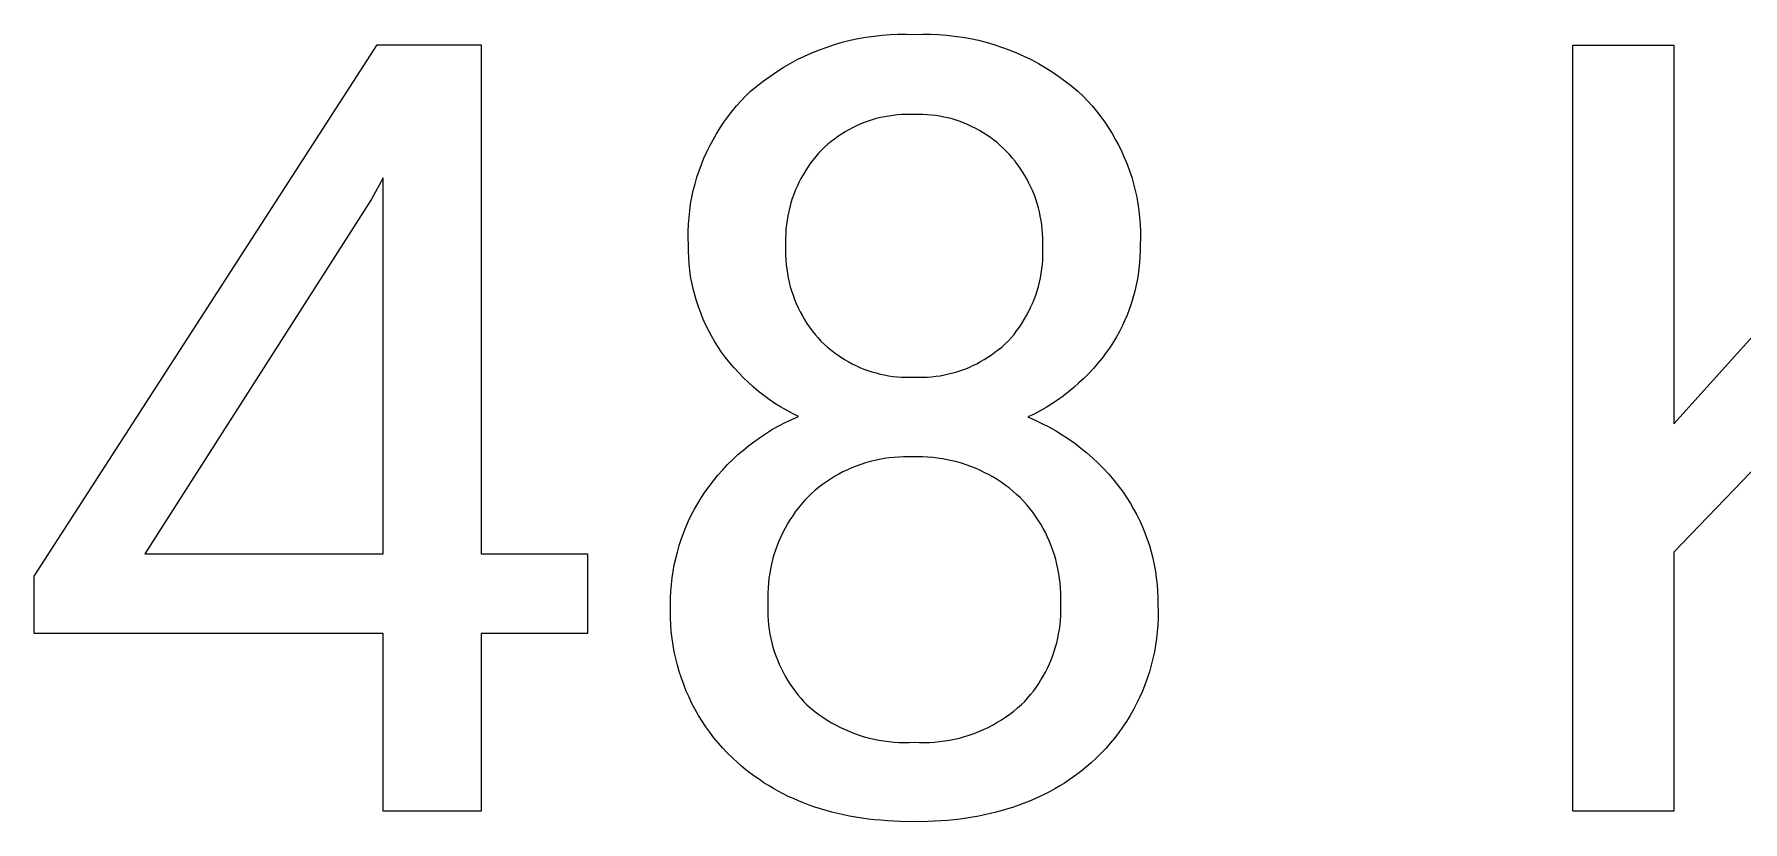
# Model space of a CAD drawing. Header units: millimetres. Extents: x -1421 to 3505, y -683 to 2759.
# Drawn here: x 2500.9 to 2604.8, y -294.2 to -246.2 of the extents above; entities that cross this region are included whole.
import ezdxf

# ---------------------------------------------------------------- set-up
doc = ezdxf.new("R2010")
doc.units = ezdxf.units.MM
doc.header["$MEASUREMENT"] = 0
doc.layers.add('Domyślny', color=7, linetype='Continuous', true_color=0x000000)

msp = doc.modelspace()

# ---------------------------------------------------------------- linework, layer by layer
at = {"layer": 'Domyślny', "color": 18, "lineweight": 15, "true_color": 0x000000}
for p, q in [((2551, -246.49), (2551.48, -246.4)), ((2551.48, -246.4), (2551.97, -246.33)), ((2551.97, -246.33), (2552.46, -246.28)), ((2552.46, -246.28), (2552.95, -246.24)), ((2552.95, -246.24), (2553.44, -246.22)), ((2553.44, -246.22), (2553.93, -246.22)), ((2553.93, -246.22), (2554.42, -246.23)), ((2554.42, -246.23), (2554.91, -246.22)), ((2554.91, -246.22), (2555.4, -246.22)), ((2555.4, -246.22), (2555.89, -246.24)), ((2555.89, -246.24), (2556.38, -246.28)), ((2556.38, -246.28), (2556.87, -246.33)), ((2556.87, -246.33), (2557.35, -246.4)), ((2557.35, -246.4), (2557.84, -246.49)), ((2500.86, -279.2), (2521.74, -246.87)), ((2521.74, -246.87), (2528.05, -246.87)), ((2528.05, -246.87), (2528.05, -277.85)), ((2547.74, -247.56), (2548.19, -247.36)), ((2548.19, -247.36), (2548.65, -247.17)), ((2548.65, -247.17), (2549.11, -247)), ((2549.11, -247), (2549.57, -246.85)), ((2549.57, -246.85), (2550.04, -246.71)), ((2550.04, -246.71), (2550.52, -246.59)), ((2550.52, -246.59), (2551, -246.49)), ((2557.84, -246.49), (2558.32, -246.59)), ((2558.32, -246.59), (2558.79, -246.71)), ((2558.79, -246.71), (2559.26, -246.85)), ((2559.26, -246.85), (2559.73, -247)), ((2559.73, -247), (2560.19, -247.17)), ((2560.19, -247.17), (2560.65, -247.36)), ((2560.65, -247.36), (2561.09, -247.56)), ((2594.49, -293.52), (2594.49, -246.88)), ((2594.49, -246.88), (2600.64, -246.88)), ((2600.64, -246.88), (2600.64, -269.94)), ((2600.64, -269.94), (2621.38, -246.88)), ((2545.62, -248.79), (2546.03, -248.51)), ((2546.03, -248.51), (2546.44, -248.25)), ((2546.44, -248.25), (2546.87, -248)), ((2546.87, -248), (2547.3, -247.77)), ((2547.3, -247.77), (2547.74, -247.56)), ((2561.09, -247.56), (2561.54, -247.77)), ((2561.54, -247.77), (2561.97, -248.01)), ((2561.97, -248.01), (2562.39, -248.25)), ((2562.39, -248.25), (2562.81, -248.51)), ((2562.81, -248.51), (2563.22, -248.79)), ((2544.46, -249.69), (2544.84, -249.38)), ((2544.84, -249.38), (2545.22, -249.08)), ((2545.22, -249.08), (2545.62, -248.79)), ((2563.22, -248.79), (2563.61, -249.08)), ((2563.61, -249.08), (2564, -249.38)), ((2564, -249.38), (2564.38, -249.69)), ((2543.33, -250.91), (2543.6, -250.59)), ((2543.6, -250.59), (2543.88, -250.28)), ((2543.88, -250.28), (2544.16, -249.98)), ((2544.16, -249.98), (2544.46, -249.69)), ((2564.38, -249.69), (2564.68, -249.98)), ((2564.68, -249.98), (2564.96, -250.28)), ((2564.96, -250.28), (2565.24, -250.59)), ((2565.24, -250.59), (2565.51, -250.91)), ((2542.6, -251.92), (2542.83, -251.58)), ((2542.83, -251.58), (2543.07, -251.24)), ((2543.07, -251.24), (2543.33, -250.91)), ((2551.37, -251.6), (2551.13, -251.7)), ((2551.62, -251.51), (2551.37, -251.6)), ((2551.86, -251.43), (2551.62, -251.51)), ((2552.11, -251.36), (2551.86, -251.43)), ((2552.36, -251.3), (2552.11, -251.36)), ((2552.62, -251.24), (2552.36, -251.3)), ((2552.87, -251.2), (2552.62, -251.24)), ((2553.13, -251.16), (2552.87, -251.2)), ((2553.38, -251.13), (2553.13, -251.16)), ((2553.64, -251.11), (2553.38, -251.13)), ((2553.9, -251.1), (2553.64, -251.11)), ((2554.16, -251.1), (2553.9, -251.1)), ((2554.42, -251.1), (2554.16, -251.1)), ((2554.68, -251.1), (2554.42, -251.1)), ((2554.94, -251.1), (2554.68, -251.1)), ((2555.2, -251.12), (2554.94, -251.1)), ((2555.45, -251.14), (2555.2, -251.12)), ((2555.71, -251.17), (2555.45, -251.14)), ((2555.97, -251.21), (2555.71, -251.17)), ((2556.22, -251.26), (2555.97, -251.21)), ((2556.47, -251.32), (2556.22, -251.26)), ((2556.73, -251.38), (2556.47, -251.32)), ((2556.97, -251.46), (2556.73, -251.38)), ((2557.22, -251.54), (2556.97, -251.46)), ((2557.46, -251.64), (2557.22, -251.54)), ((2557.7, -251.74), (2557.46, -251.64)), ((2565.51, -250.91), (2565.77, -251.24)), ((2565.77, -251.24), (2566.01, -251.58)), ((2566.01, -251.58), (2566.24, -251.92)), ((2541.97, -253.01), (2542.17, -252.64)), ((2542.17, -252.64), (2542.38, -252.28)), ((2542.38, -252.28), (2542.6, -251.92)), ((2549.56, -252.6), (2549.36, -252.76)), ((2549.77, -252.45), (2549.56, -252.6)), ((2549.99, -252.3), (2549.77, -252.45)), ((2550.21, -252.17), (2549.99, -252.3)), ((2550.43, -252.04), (2550.21, -252.17)), ((2550.66, -251.92), (2550.43, -252.04)), ((2550.9, -251.8), (2550.66, -251.92)), ((2551.13, -251.7), (2550.9, -251.8)), ((2557.94, -251.85), (2557.7, -251.74)), ((2558.17, -251.96), (2557.94, -251.85)), ((2558.39, -252.09), (2558.17, -251.96)), ((2558.62, -252.22), (2558.39, -252.09)), ((2558.83, -252.36), (2558.62, -252.22)), ((2559.05, -252.51), (2558.83, -252.36)), ((2559.26, -252.66), (2559.05, -252.51)), ((2559.46, -252.82), (2559.26, -252.66)), ((2566.24, -251.92), (2566.47, -252.27)), ((2566.47, -252.27), (2566.67, -252.64)), ((2566.67, -252.64), (2566.87, -253)), ((2541.62, -253.76), (2541.79, -253.38)), ((2541.79, -253.38), (2541.97, -253.01)), ((2548.42, -253.67), (2548.25, -253.88)), ((2548.59, -253.47), (2548.42, -253.67)), ((2548.78, -253.27), (2548.59, -253.47)), ((2548.96, -253.09), (2548.78, -253.27)), ((2549.16, -252.92), (2548.96, -253.09)), ((2549.36, -252.76), (2549.16, -252.92)), ((2559.65, -252.99), (2559.46, -252.82)), ((2559.84, -253.17), (2559.65, -252.99)), ((2560.03, -253.35), (2559.84, -253.17)), ((2560.21, -253.55), (2560.03, -253.35)), ((2560.38, -253.75), (2560.21, -253.55)), ((2566.87, -253), (2567.05, -253.38)), ((2567.05, -253.38), (2567.22, -253.76)), ((2541.19, -254.93), (2541.32, -254.54)), ((2541.32, -254.54), (2541.46, -254.15)), ((2541.46, -254.15), (2541.62, -253.76)), ((2547.65, -254.77), (2547.52, -255)), ((2547.79, -254.54), (2547.65, -254.77)), ((2547.94, -254.31), (2547.79, -254.54)), ((2548.09, -254.09), (2547.94, -254.31)), ((2548.25, -253.88), (2548.09, -254.09)), ((2560.55, -253.95), (2560.38, -253.75)), ((2560.71, -254.16), (2560.55, -253.95)), ((2560.87, -254.38), (2560.71, -254.16)), ((2561.01, -254.6), (2560.87, -254.38)), ((2561.15, -254.83), (2561.01, -254.6)), ((2567.22, -253.76), (2567.38, -254.14)), ((2567.38, -254.14), (2567.52, -254.53)), ((2567.52, -254.53), (2567.65, -254.93)), ((2522.1, -254.97), (2521.39, -256.27)), ((2522.1, -277.85), (2522.1, -254.97)), ((2540.89, -256.14), (2540.97, -255.74)), ((2540.97, -255.74), (2541.08, -255.33)), ((2541.08, -255.33), (2541.19, -254.93)), ((2547.18, -255.73), (2547.08, -255.98)), ((2547.29, -255.49), (2547.18, -255.73)), ((2547.4, -255.24), (2547.29, -255.49)), ((2547.52, -255), (2547.4, -255.24)), ((2561.28, -255.06), (2561.15, -254.83)), ((2561.4, -255.29), (2561.28, -255.06)), ((2561.52, -255.53), (2561.4, -255.29)), ((2561.63, -255.77), (2561.52, -255.53)), ((2561.73, -256.02), (2561.63, -255.77)), ((2567.65, -254.93), (2567.77, -255.33)), ((2567.77, -255.33), (2567.87, -255.74)), ((2567.87, -255.74), (2567.96, -256.14)), ((2521.39, -256.27), (2507.58, -277.85)), ((2540.75, -256.97), (2540.81, -256.55)), ((2540.81, -256.55), (2540.89, -256.14)), ((2546.84, -256.75), (2546.78, -257.01)), ((2546.91, -256.49), (2546.84, -256.75)), ((2546.99, -256.23), (2546.91, -256.49)), ((2547.08, -255.98), (2546.99, -256.23)), ((2561.82, -256.27), (2561.73, -256.02)), ((2561.9, -256.52), (2561.82, -256.27)), ((2561.97, -256.78), (2561.9, -256.52)), ((2562.04, -257.03), (2561.97, -256.78)), ((2567.96, -256.14), (2568.03, -256.55)), ((2568.03, -256.55), (2568.09, -256.96)), ((2540.66, -258.21), (2540.68, -257.79)), ((2540.68, -257.79), (2540.71, -257.38)), ((2540.71, -257.38), (2540.75, -256.97)), ((2546.64, -257.8), (2546.61, -258.07)), ((2546.68, -257.54), (2546.64, -257.8)), ((2546.72, -257.27), (2546.68, -257.54)), ((2546.78, -257.01), (2546.72, -257.27)), ((2562.09, -257.29), (2562.04, -257.03)), ((2562.14, -257.56), (2562.09, -257.29)), ((2562.18, -257.82), (2562.14, -257.56)), ((2562.21, -258.08), (2562.18, -257.82)), ((2568.09, -256.96), (2568.13, -257.38)), ((2568.13, -257.38), (2568.16, -257.79)), ((2568.16, -257.79), (2568.18, -258.21)), ((2540.66, -258.63), (2540.66, -258.21)), ((2540.67, -259.04), (2540.66, -258.63)), ((2546.6, -258.34), (2546.59, -258.61)), ((2546.59, -258.61), (2546.59, -258.87)), ((2546.59, -258.87), (2546.59, -259.14)), ((2546.61, -258.07), (2546.6, -258.34)), ((2562.23, -258.35), (2562.21, -258.08)), ((2562.25, -258.61), (2562.23, -258.35)), ((2562.24, -259.14), (2562.25, -258.88)), ((2562.25, -258.88), (2562.25, -258.61)), ((2568.18, -258.63), (2568.16, -259.04)), ((2568.18, -258.21), (2568.18, -258.63)), ((2540.68, -259.43), (2540.67, -259.04)), ((2540.69, -259.81), (2540.68, -259.43)), ((2540.72, -260.19), (2540.69, -259.81)), ((2546.59, -259.14), (2546.59, -259.42)), ((2546.59, -259.42), (2546.59, -259.69)), ((2546.59, -259.69), (2546.6, -259.96)), ((2546.6, -259.96), (2546.62, -260.24)), ((2562.22, -260.24), (2562.24, -259.96)), ((2562.25, -259.42), (2562.24, -259.14)), ((2562.24, -259.96), (2562.25, -259.69)), ((2562.25, -259.69), (2562.25, -259.42)), ((2568.15, -259.77), (2568.13, -260.14)), ((2568.16, -259.41), (2568.15, -259.77)), ((2568.16, -259.04), (2568.16, -259.41)), ((2540.76, -260.58), (2540.72, -260.19)), ((2540.81, -260.96), (2540.76, -260.58)), ((2540.88, -261.33), (2540.81, -260.96)), ((2546.62, -260.24), (2546.66, -260.51)), ((2546.66, -260.51), (2546.7, -260.78)), ((2546.7, -260.78), (2546.75, -261.05)), ((2562.1, -261.05), (2562.15, -260.78)), ((2562.15, -260.78), (2562.19, -260.51)), ((2562.19, -260.51), (2562.22, -260.24)), ((2568.04, -260.86), (2567.98, -261.22)), ((2568.09, -260.5), (2568.04, -260.86)), ((2568.13, -260.14), (2568.09, -260.5)), ((2540.96, -261.71), (2540.88, -261.33)), ((2541.06, -262.08), (2540.96, -261.71)), ((2546.75, -261.05), (2546.81, -261.32)), ((2546.81, -261.32), (2546.87, -261.59)), ((2546.87, -261.59), (2546.95, -261.85)), ((2546.95, -261.85), (2547.04, -262.11)), ((2561.81, -262.1), (2561.9, -261.84)), ((2561.9, -261.84), (2561.97, -261.58)), ((2561.97, -261.58), (2562.04, -261.32)), ((2562.04, -261.32), (2562.1, -261.05)), ((2567.82, -261.94), (2567.73, -262.29)), ((2567.91, -261.58), (2567.82, -261.94)), ((2567.98, -261.22), (2567.91, -261.58)), ((2541.16, -262.45), (2541.06, -262.08)), ((2541.28, -262.82), (2541.16, -262.45)), ((2541.42, -263.18), (2541.28, -262.82)), ((2547.04, -262.11), (2547.13, -262.37)), ((2547.13, -262.37), (2547.24, -262.62)), ((2547.24, -262.62), (2547.35, -262.87)), ((2547.35, -262.87), (2547.48, -263.12)), ((2561.38, -263.11), (2561.5, -262.86)), ((2561.5, -262.86), (2561.61, -262.61)), ((2561.61, -262.61), (2561.72, -262.36)), ((2561.72, -262.36), (2561.81, -262.1)), ((2567.5, -262.98), (2567.37, -263.32)), ((2567.62, -262.64), (2567.5, -262.98)), ((2567.73, -262.29), (2567.62, -262.64)), ((2541.56, -263.53), (2541.42, -263.18)), ((2541.72, -263.88), (2541.56, -263.53)), ((2541.89, -264.23), (2541.72, -263.88)), ((2547.48, -263.12), (2547.61, -263.36)), ((2547.61, -263.36), (2547.74, -263.59)), ((2547.74, -263.59), (2547.89, -263.83)), ((2547.89, -263.83), (2548.05, -264.05)), ((2548.05, -264.05), (2548.21, -264.27)), ((2560.65, -264.27), (2560.82, -264.05)), ((2560.82, -264.05), (2560.97, -263.82)), ((2560.97, -263.82), (2561.11, -263.59)), ((2561.11, -263.59), (2561.25, -263.35)), ((2561.25, -263.35), (2561.38, -263.11)), ((2567.07, -263.99), (2566.9, -264.32)), ((2567.22, -263.66), (2567.07, -263.99)), ((2567.37, -263.32), (2567.22, -263.66)), ((2542.07, -264.57), (2541.89, -264.23)), ((2542.26, -264.9), (2542.07, -264.57)), ((2542.46, -265.23), (2542.26, -264.9)), ((2548.21, -264.27), (2548.38, -264.49)), ((2548.38, -264.49), (2548.56, -264.7)), ((2548.56, -264.7), (2548.74, -264.9)), ((2548.74, -264.9), (2548.93, -265.08)), ((2548.93, -265.08), (2549.13, -265.26)), ((2559.74, -265.26), (2559.94, -265.08)), ((2559.94, -265.08), (2560.13, -264.9)), ((2560.13, -264.9), (2560.31, -264.7)), ((2560.31, -264.7), (2560.49, -264.49)), ((2560.49, -264.49), (2560.65, -264.27)), ((2566.54, -264.95), (2566.34, -265.26)), ((2566.73, -264.64), (2566.54, -264.95)), ((2566.9, -264.32), (2566.73, -264.64)), ((2542.69, -265.57), (2542.46, -265.23)), ((2542.94, -265.9), (2542.69, -265.57)), ((2543.19, -266.22), (2542.94, -265.9)), ((2549.13, -265.26), (2549.32, -265.42)), ((2549.32, -265.42), (2549.53, -265.58)), ((2549.53, -265.58), (2549.74, -265.74)), ((2549.74, -265.74), (2549.96, -265.88)), ((2549.96, -265.88), (2550.18, -266.02)), ((2550.18, -266.02), (2550.4, -266.15)), ((2550.4, -266.15), (2550.63, -266.28)), ((2558.22, -266.28), (2558.45, -266.15)), ((2558.45, -266.15), (2558.68, -266.02)), ((2558.68, -266.02), (2558.9, -265.88)), ((2558.9, -265.88), (2559.12, -265.74)), ((2559.12, -265.74), (2559.33, -265.58)), ((2559.33, -265.58), (2559.54, -265.42)), ((2559.54, -265.42), (2559.74, -265.26)), ((2565.85, -265.93), (2565.59, -266.25)), ((2566.1, -265.6), (2565.85, -265.93)), ((2566.34, -265.26), (2566.1, -265.6)), ((2543.46, -266.53), (2543.19, -266.22)), ((2543.74, -266.84), (2543.46, -266.53)), ((2544.02, -267.13), (2543.74, -266.84)), ((2544.32, -267.42), (2544.02, -267.13)), ((2550.63, -266.28), (2550.87, -266.39)), ((2550.87, -266.39), (2551.11, -266.5)), ((2551.11, -266.5), (2551.35, -266.6)), ((2551.35, -266.6), (2551.59, -266.69)), ((2551.59, -266.69), (2551.84, -266.77)), ((2551.84, -266.77), (2552.09, -266.84)), ((2552.09, -266.84), (2552.35, -266.91)), ((2552.35, -266.91), (2552.6, -266.96)), ((2552.6, -266.96), (2552.86, -267.01)), ((2552.86, -267.01), (2553.12, -267.05)), ((2553.12, -267.05), (2553.38, -267.07)), ((2553.38, -267.07), (2553.64, -267.09)), ((2553.64, -267.09), (2553.9, -267.1)), ((2553.9, -267.1), (2554.16, -267.1)), ((2554.16, -267.1), (2554.42, -267.1)), ((2554.42, -267.1), (2554.68, -267.1)), ((2554.68, -267.1), (2554.94, -267.1)), ((2554.94, -267.1), (2555.21, -267.09)), ((2555.21, -267.09), (2555.47, -267.07)), ((2555.47, -267.07), (2555.73, -267.04)), ((2555.73, -267.04), (2555.99, -267.01)), ((2555.99, -267.01), (2556.25, -266.96)), ((2556.25, -266.96), (2556.5, -266.9)), ((2556.5, -266.9), (2556.76, -266.84)), ((2556.76, -266.84), (2557.01, -266.77)), ((2557.01, -266.77), (2557.26, -266.69)), ((2557.26, -266.69), (2557.5, -266.6)), ((2557.5, -266.6), (2557.75, -266.5)), ((2557.75, -266.5), (2557.99, -266.39)), ((2557.99, -266.39), (2558.22, -266.28)), ((2564.74, -267.17), (2564.44, -267.45)), ((2565.04, -266.87), (2564.74, -267.17)), ((2565.32, -266.57), (2565.04, -266.87)), ((2565.59, -266.25), (2565.32, -266.57)), ((2544.62, -267.69), (2544.32, -267.42)), ((2544.94, -267.96), (2544.62, -267.69)), ((2545.26, -268.21), (2544.94, -267.96)), ((2545.59, -268.45), (2545.26, -268.21)), ((2563.48, -268.25), (2563.14, -268.49)), ((2563.81, -267.99), (2563.48, -268.25)), ((2564.13, -267.73), (2563.81, -267.99)), ((2564.44, -267.45), (2564.13, -267.73)), ((2545.93, -268.69), (2545.59, -268.45)), ((2546.28, -268.91), (2545.93, -268.69)), ((2546.64, -269.11), (2546.28, -268.91)), ((2547, -269.31), (2546.64, -269.11)), ((2547.37, -269.49), (2547, -269.31)), ((2562.08, -269.15), (2561.71, -269.34)), ((2562.44, -268.94), (2562.08, -269.15)), ((2562.8, -268.72), (2562.44, -268.94)), ((2563.14, -268.49), (2562.8, -268.72)), ((2545.43, -270.5), (2545.8, -270.27)), ((2545.8, -270.27), (2546.18, -270.06)), ((2546.18, -270.06), (2546.57, -269.86)), ((2546.57, -269.86), (2546.97, -269.67)), ((2546.97, -269.67), (2547.37, -269.49)), ((2561.71, -269.34), (2561.34, -269.52)), ((2561.34, -269.52), (2561.77, -269.71)), ((2561.77, -269.71), (2562.19, -269.91)), ((2562.19, -269.91), (2562.61, -270.12)), ((2562.61, -270.12), (2563.01, -270.35)), ((2563.01, -270.35), (2563.41, -270.6)), ((2544.02, -271.53), (2544.36, -271.25)), ((2544.36, -271.25), (2544.71, -270.99)), ((2544.71, -270.99), (2545.07, -270.74)), ((2545.07, -270.74), (2545.43, -270.5)), ((2563.41, -270.6), (2563.8, -270.85)), ((2563.8, -270.85), (2564.19, -271.12)), ((2564.19, -271.12), (2564.56, -271.41)), ((2564.56, -271.41), (2564.92, -271.7)), ((2542.76, -272.74), (2543.06, -272.42)), ((2543.06, -272.42), (2543.37, -272.11)), ((2543.37, -272.11), (2543.69, -271.81)), ((2543.69, -271.81), (2544.02, -271.53)), ((2551.17, -272.41), (2550.89, -272.51)), ((2551.45, -272.31), (2551.17, -272.41)), ((2551.73, -272.23), (2551.45, -272.31)), ((2552.02, -272.16), (2551.73, -272.23)), ((2552.3, -272.1), (2552.02, -272.16)), ((2552.59, -272.05), (2552.3, -272.1)), ((2552.89, -272.01), (2552.59, -272.05)), ((2553.18, -271.98), (2552.89, -272.01)), ((2553.47, -271.96), (2553.18, -271.98)), ((2553.77, -271.94), (2553.47, -271.96)), ((2554.06, -271.94), (2553.77, -271.94)), ((2554.35, -271.95), (2554.06, -271.94)), ((2554.65, -271.95), (2554.35, -271.95)), ((2554.95, -271.95), (2554.65, -271.95)), ((2555.25, -271.96), (2554.95, -271.95)), ((2555.54, -271.99), (2555.25, -271.96)), ((2555.84, -272.02), (2555.54, -271.99)), ((2556.14, -272.06), (2555.84, -272.02)), ((2556.43, -272.12), (2556.14, -272.06)), ((2556.72, -272.18), (2556.43, -272.12)), ((2557.01, -272.25), (2556.72, -272.18)), ((2557.3, -272.33), (2557.01, -272.25)), ((2557.58, -272.43), (2557.3, -272.33)), ((2557.86, -272.53), (2557.58, -272.43)), ((2564.92, -271.7), (2565.27, -272.01)), ((2565.27, -272.01), (2565.61, -272.33)), ((2565.61, -272.33), (2565.94, -272.66)), ((2606.35, -271.83), (2600.64, -277.75)), ((2541.93, -273.75), (2542.19, -273.4)), ((2542.19, -273.4), (2542.47, -273.06)), ((2542.47, -273.06), (2542.76, -272.74)), ((2549.07, -273.46), (2548.83, -273.63)), ((2549.32, -273.3), (2549.07, -273.46)), ((2549.57, -273.14), (2549.32, -273.3)), ((2549.82, -273), (2549.57, -273.14)), ((2550.08, -272.86), (2549.82, -273)), ((2550.35, -272.73), (2550.08, -272.86)), ((2550.62, -272.61), (2550.35, -272.73)), ((2550.89, -272.51), (2550.62, -272.61)), ((2558.14, -272.64), (2557.86, -272.53)), ((2558.41, -272.76), (2558.14, -272.64)), ((2558.68, -272.89), (2558.41, -272.76)), ((2558.94, -273.03), (2558.68, -272.89)), ((2559.2, -273.17), (2558.94, -273.03)), ((2559.46, -273.33), (2559.2, -273.17)), ((2559.71, -273.49), (2559.46, -273.33)), ((2559.95, -273.66), (2559.71, -273.49)), ((2565.94, -272.66), (2566.26, -273.01)), ((2566.26, -273.01), (2566.56, -273.36)), ((2566.56, -273.36), (2566.85, -273.73)), ((2541.24, -274.78), (2541.45, -274.44)), ((2541.45, -274.44), (2541.67, -274.1)), ((2541.67, -274.1), (2541.93, -273.75)), ((2547.94, -274.4), (2547.74, -274.61)), ((2548.15, -274.19), (2547.94, -274.4)), ((2548.37, -274), (2548.15, -274.19)), ((2548.6, -273.81), (2548.37, -274)), ((2548.83, -273.63), (2548.6, -273.81)), ((2560.19, -273.84), (2559.95, -273.66)), ((2560.42, -274.03), (2560.19, -273.84)), ((2560.65, -274.23), (2560.42, -274.03)), ((2560.87, -274.43), (2560.65, -274.23)), ((2561.07, -274.64), (2560.87, -274.43)), ((2566.85, -273.73), (2567.13, -274.1)), ((2567.13, -274.1), (2567.36, -274.44)), ((2567.36, -274.44), (2567.57, -274.78)), ((2540.68, -275.85), (2540.85, -275.49)), ((2540.85, -275.49), (2541.04, -275.13)), ((2541.04, -275.13), (2541.24, -274.78)), ((2547.02, -275.54), (2546.85, -275.78)), ((2547.18, -275.3), (2547.02, -275.54)), ((2547.36, -275.06), (2547.18, -275.3)), ((2547.55, -274.83), (2547.36, -275.06)), ((2547.74, -274.61), (2547.55, -274.83)), ((2561.26, -274.86), (2561.07, -274.64)), ((2561.45, -275.09), (2561.26, -274.86)), ((2561.63, -275.32), (2561.45, -275.09)), ((2561.8, -275.56), (2561.63, -275.32)), ((2561.96, -275.8), (2561.8, -275.56)), ((2567.57, -274.78), (2567.77, -275.13)), ((2567.77, -275.13), (2567.96, -275.48)), ((2567.96, -275.48), (2568.14, -275.84)), ((2540.23, -276.97), (2540.37, -276.59)), ((2540.37, -276.59), (2540.52, -276.22)), ((2540.52, -276.22), (2540.68, -275.85)), ((2546.42, -276.55), (2546.3, -276.81)), ((2546.56, -276.29), (2546.42, -276.55)), ((2546.7, -276.03), (2546.56, -276.29)), ((2546.85, -275.78), (2546.7, -276.03)), ((2562.12, -276.05), (2561.96, -275.8)), ((2562.26, -276.3), (2562.12, -276.05)), ((2562.4, -276.56), (2562.26, -276.3)), ((2562.53, -276.83), (2562.4, -276.56)), ((2568.14, -275.84), (2568.31, -276.21)), ((2568.31, -276.21), (2568.46, -276.58)), ((2568.46, -276.58), (2568.6, -276.96)), ((2540, -277.74), (2540.11, -277.35)), ((2540.11, -277.35), (2540.23, -276.97)), ((2545.97, -277.63), (2545.88, -277.91)), ((2546.07, -277.35), (2545.97, -277.63)), ((2546.18, -277.08), (2546.07, -277.35)), ((2546.3, -276.81), (2546.18, -277.08)), ((2562.65, -277.09), (2562.53, -276.83)), ((2562.76, -277.37), (2562.65, -277.09)), ((2562.86, -277.64), (2562.76, -277.37)), ((2562.95, -277.92), (2562.86, -277.64)), ((2568.6, -276.96), (2568.73, -277.35)), ((2568.73, -277.35), (2568.84, -277.73)), ((2507.58, -277.85), (2522.1, -277.85)), ((2528.05, -277.85), (2534.53, -277.85)), ((2534.53, -277.85), (2534.53, -282.69)), ((2539.74, -278.92), (2539.81, -278.52)), ((2539.81, -278.52), (2539.9, -278.13)), ((2539.9, -278.13), (2540, -277.74)), ((2545.73, -278.48), (2545.67, -278.76)), ((2545.8, -278.19), (2545.73, -278.48)), ((2545.88, -277.91), (2545.8, -278.19)), ((2563.03, -278.2), (2562.95, -277.92)), ((2563.1, -278.48), (2563.03, -278.2)), ((2563.16, -278.77), (2563.1, -278.48)), ((2568.84, -277.73), (2568.94, -278.12)), ((2568.94, -278.12), (2569.02, -278.52)), ((2569.02, -278.52), (2569.1, -278.92)), ((2600.64, -277.75), (2600.64, -293.52)), ((2500.86, -282.69), (2500.86, -279.2)), ((2539.61, -280.12), (2539.64, -279.72)), ((2539.64, -279.72), (2539.68, -279.32)), ((2539.68, -279.32), (2539.74, -278.92)), ((2545.54, -279.64), (2545.52, -279.93)), ((2545.57, -279.34), (2545.54, -279.64)), ((2545.62, -279.05), (2545.57, -279.34)), ((2545.67, -278.76), (2545.62, -279.05)), ((2563.22, -279.06), (2563.16, -278.77)), ((2563.26, -279.35), (2563.22, -279.06)), ((2563.29, -279.64), (2563.26, -279.35)), ((2563.32, -279.93), (2563.29, -279.64)), ((2569.1, -278.92), (2569.15, -279.32)), ((2569.15, -279.32), (2569.2, -279.72)), ((2569.2, -279.72), (2569.23, -280.12)), ((2539.59, -280.52), (2539.61, -280.12)), ((2539.59, -280.92), (2539.59, -280.52)), ((2545.51, -280.22), (2545.5, -280.52)), ((2545.5, -280.52), (2545.51, -280.81)), ((2545.52, -279.93), (2545.51, -280.22)), ((2563.33, -280.22), (2563.32, -279.93)), ((2563.33, -280.52), (2563.33, -280.22)), ((2563.33, -280.81), (2563.33, -280.52)), ((2569.23, -280.12), (2569.24, -280.52)), ((2569.24, -280.52), (2569.25, -280.92)), ((2539.58, -281.34), (2539.59, -280.92)), ((2539.58, -281.76), (2539.58, -281.34)), ((2539.6, -282.17), (2539.58, -281.76)), ((2545.51, -280.81), (2545.5, -281.08)), ((2545.5, -281.08), (2545.5, -281.36)), ((2545.5, -281.36), (2545.51, -281.63)), ((2545.51, -281.63), (2545.53, -281.91)), ((2563.31, -281.91), (2563.33, -281.63)), ((2563.34, -281.08), (2563.33, -280.81)), ((2563.33, -281.63), (2563.34, -281.36)), ((2563.34, -281.36), (2563.34, -281.08)), ((2569.26, -281.76), (2569.24, -282.17)), ((2569.25, -280.92), (2569.26, -281.34)), ((2569.26, -281.34), (2569.26, -281.76)), ((2522.1, -282.69), (2500.86, -282.69)), ((2522.1, -293.52), (2522.1, -282.69)), ((2534.53, -282.69), (2528.05, -282.69)), ((2528.05, -282.69), (2528.05, -293.52)), ((2539.63, -282.58), (2539.6, -282.17)), ((2539.68, -283), (2539.63, -282.58)), ((2545.53, -281.91), (2545.55, -282.18)), ((2545.55, -282.18), (2545.59, -282.45)), ((2545.59, -282.45), (2545.63, -282.73)), ((2545.63, -282.73), (2545.69, -283)), ((2563.15, -282.99), (2563.2, -282.72)), ((2563.2, -282.72), (2563.25, -282.45)), ((2563.25, -282.45), (2563.29, -282.18)), ((2563.29, -282.18), (2563.31, -281.91)), ((2569.21, -282.59), (2569.16, -283)), ((2569.24, -282.17), (2569.21, -282.59)), ((2539.74, -283.41), (2539.68, -283)), ((2539.81, -283.82), (2539.74, -283.41)), ((2539.9, -284.22), (2539.81, -283.82)), ((2545.69, -283), (2545.75, -283.26)), ((2545.75, -283.26), (2545.82, -283.53)), ((2545.82, -283.53), (2545.9, -283.79)), ((2545.9, -283.79), (2545.99, -284.05)), ((2562.85, -284.04), (2562.94, -283.78)), ((2562.94, -283.78), (2563.02, -283.52)), ((2563.02, -283.52), (2563.09, -283.26)), ((2563.09, -283.26), (2563.15, -282.99)), ((2569.03, -283.82), (2568.94, -284.23)), ((2569.1, -283.41), (2569.03, -283.82)), ((2569.16, -283), (2569.1, -283.41)), ((2540, -284.63), (2539.9, -284.22)), ((2540.12, -285.02), (2540, -284.63)), ((2545.99, -284.05), (2546.09, -284.31)), ((2546.09, -284.31), (2546.19, -284.56)), ((2546.19, -284.56), (2546.31, -284.81)), ((2546.31, -284.81), (2546.43, -285.06)), ((2562.4, -285.05), (2562.53, -284.8)), ((2562.53, -284.8), (2562.64, -284.55)), ((2562.64, -284.55), (2562.75, -284.3)), ((2562.75, -284.3), (2562.85, -284.04)), ((2568.84, -284.63), (2568.73, -285.03)), ((2568.94, -284.23), (2568.84, -284.63)), ((2540.25, -285.42), (2540.12, -285.02)), ((2540.39, -285.81), (2540.25, -285.42)), ((2540.54, -286.2), (2540.39, -285.81)), ((2546.43, -285.06), (2546.56, -285.3)), ((2546.56, -285.3), (2546.7, -285.53)), ((2546.7, -285.53), (2546.85, -285.77)), ((2546.85, -285.77), (2547.01, -285.99)), ((2561.83, -285.98), (2561.99, -285.75)), ((2561.99, -285.75), (2562.13, -285.52)), ((2562.13, -285.52), (2562.27, -285.29)), ((2562.27, -285.29), (2562.4, -285.05)), ((2568.46, -285.82), (2568.3, -286.21)), ((2568.6, -285.43), (2568.46, -285.82)), ((2568.73, -285.03), (2568.6, -285.43)), ((2540.71, -286.58), (2540.54, -286.2)), ((2540.89, -286.95), (2540.71, -286.58)), ((2541.09, -287.32), (2540.89, -286.95)), ((2547.01, -285.99), (2547.17, -286.21)), ((2547.17, -286.21), (2547.34, -286.43)), ((2547.34, -286.43), (2547.52, -286.64)), ((2547.52, -286.64), (2547.7, -286.85)), ((2547.7, -286.85), (2547.89, -287.04)), ((2560.95, -287.03), (2561.14, -286.83)), ((2561.14, -286.83), (2561.32, -286.63)), ((2561.32, -286.63), (2561.5, -286.42)), ((2561.5, -286.42), (2561.67, -286.2)), ((2561.67, -286.2), (2561.83, -285.98)), ((2567.95, -286.96), (2567.76, -287.33)), ((2568.13, -286.59), (2567.95, -286.96)), ((2568.3, -286.21), (2568.13, -286.59)), ((2541.29, -287.68), (2541.09, -287.32)), ((2541.51, -288.03), (2541.29, -287.68)), ((2541.74, -288.38), (2541.51, -288.03)), ((2547.89, -287.04), (2548.12, -287.24)), ((2548.12, -287.24), (2548.36, -287.44)), ((2548.36, -287.44), (2548.61, -287.62)), ((2548.61, -287.62), (2548.86, -287.8)), ((2548.86, -287.8), (2549.12, -287.97)), ((2549.12, -287.97), (2549.39, -288.13)), ((2559.45, -288.12), (2559.72, -287.96)), ((2559.72, -287.96), (2559.98, -287.79)), ((2559.98, -287.79), (2560.23, -287.61)), ((2560.23, -287.61), (2560.48, -287.42)), ((2560.48, -287.42), (2560.71, -287.23)), ((2560.71, -287.23), (2560.95, -287.03)), ((2567.33, -288.05), (2567.1, -288.39)), ((2567.55, -287.69), (2567.33, -288.05)), ((2567.76, -287.33), (2567.55, -287.69)), ((2541.98, -288.71), (2541.74, -288.38)), ((2542.23, -289.04), (2541.98, -288.71)), ((2542.5, -289.37), (2542.23, -289.04)), ((2549.39, -288.13), (2549.66, -288.28)), ((2549.66, -288.28), (2549.93, -288.42)), ((2549.93, -288.42), (2550.21, -288.55)), ((2550.21, -288.55), (2550.49, -288.67)), ((2550.49, -288.67), (2550.78, -288.78)), ((2550.78, -288.78), (2551.07, -288.88)), ((2551.07, -288.88), (2551.37, -288.98)), ((2551.37, -288.98), (2551.67, -289.06)), ((2551.67, -289.06), (2551.97, -289.13)), ((2556.87, -289.13), (2557.18, -289.06)), ((2557.18, -289.06), (2557.47, -288.97)), ((2557.47, -288.97), (2557.77, -288.88)), ((2557.77, -288.88), (2558.06, -288.78)), ((2558.06, -288.78), (2558.35, -288.67)), ((2558.35, -288.67), (2558.63, -288.54)), ((2558.63, -288.54), (2558.91, -288.41)), ((2558.91, -288.41), (2559.18, -288.27)), ((2559.18, -288.27), (2559.45, -288.12)), ((2566.61, -289.06), (2566.34, -289.38)), ((2566.86, -288.73), (2566.61, -289.06)), ((2567.1, -288.39), (2566.86, -288.73)), ((2542.77, -289.68), (2542.5, -289.37)), ((2543.06, -289.98), (2542.77, -289.68)), ((2543.35, -290.27), (2543.06, -289.98)), ((2551.97, -289.13), (2552.27, -289.19)), ((2552.27, -289.19), (2552.57, -289.24)), ((2552.57, -289.24), (2552.88, -289.28)), ((2552.88, -289.28), (2553.19, -289.31)), ((2553.19, -289.31), (2553.49, -289.33)), ((2553.49, -289.33), (2553.8, -289.34)), ((2553.8, -289.34), (2554.11, -289.34)), ((2554.11, -289.34), (2554.42, -289.32)), ((2554.42, -289.32), (2554.73, -289.34)), ((2554.73, -289.34), (2555.04, -289.34)), ((2555.04, -289.34), (2555.35, -289.33)), ((2555.35, -289.33), (2555.65, -289.31)), ((2555.65, -289.31), (2555.96, -289.28)), ((2555.96, -289.28), (2556.27, -289.24)), ((2556.27, -289.24), (2556.57, -289.19)), ((2556.57, -289.19), (2556.87, -289.13)), ((2565.78, -290), (2565.49, -290.29)), ((2566.07, -289.69), (2565.78, -290)), ((2566.34, -289.38), (2566.07, -289.69)), ((2543.66, -290.55), (2543.35, -290.27)), ((2543.91, -290.78), (2543.66, -290.55)), ((2544.17, -290.99), (2543.91, -290.78)), ((2544.44, -291.2), (2544.17, -290.99)), ((2564.66, -291.01), (2564.39, -291.22)), ((2564.92, -290.79), (2564.66, -291.01)), ((2565.18, -290.57), (2564.92, -290.79)), ((2565.49, -290.29), (2565.18, -290.57)), ((2544.71, -291.4), (2544.44, -291.2)), ((2544.99, -291.59), (2544.71, -291.4)), ((2545.27, -291.78), (2544.99, -291.59)), ((2545.55, -291.96), (2545.27, -291.78)), ((2545.85, -292.13), (2545.55, -291.96)), ((2546.14, -292.3), (2545.85, -292.13)), ((2562.97, -292.15), (2562.68, -292.31)), ((2563.27, -291.98), (2562.97, -292.15)), ((2563.56, -291.8), (2563.27, -291.98)), ((2563.84, -291.61), (2563.56, -291.8)), ((2564.12, -291.42), (2563.84, -291.61)), ((2564.39, -291.22), (2564.12, -291.42)), ((2546.44, -292.46), (2546.14, -292.3)), ((2546.75, -292.61), (2546.44, -292.46)), ((2547.06, -292.75), (2546.75, -292.61)), ((2547.38, -292.89), (2547.06, -292.75)), ((2547.71, -293.02), (2547.38, -292.89)), ((2548.03, -293.15), (2547.71, -293.02)), ((2548.37, -293.26), (2548.03, -293.15)), ((2560.78, -293.15), (2560.45, -293.27)), ((2561.11, -293.03), (2560.78, -293.15)), ((2561.43, -292.9), (2561.11, -293.03)), ((2561.75, -292.77), (2561.43, -292.9)), ((2562.06, -292.62), (2561.75, -292.77)), ((2562.37, -292.47), (2562.06, -292.62)), ((2562.68, -292.31), (2562.37, -292.47)), ((2528.05, -293.52), (2522.1, -293.52)), ((2548.71, -293.37), (2548.37, -293.26)), ((2549.05, -293.47), (2548.71, -293.37)), ((2549.4, -293.57), (2549.05, -293.47)), ((2549.76, -293.66), (2549.4, -293.57)), ((2550.12, -293.74), (2549.76, -293.66)), ((2550.48, -293.81), (2550.12, -293.74)), ((2550.85, -293.88), (2550.48, -293.81)), ((2551.23, -293.94), (2550.85, -293.88)), ((2551.61, -293.99), (2551.23, -293.94)), ((2551.99, -294.04), (2551.61, -293.99)), ((2552.38, -294.07), (2551.99, -294.04)), ((2552.78, -294.11), (2552.38, -294.07)), ((2553.18, -294.13), (2552.78, -294.11)), ((2553.59, -294.15), (2553.18, -294.13)), ((2554.42, -294.16), (2553.59, -294.15)), ((2555.24, -294.15), (2554.42, -294.16)), ((2555.65, -294.13), (2555.24, -294.15)), ((2556.05, -294.11), (2555.65, -294.13)), ((2556.44, -294.08), (2556.05, -294.11)), ((2556.83, -294.04), (2556.44, -294.08)), ((2557.21, -293.99), (2556.83, -294.04)), ((2557.59, -293.94), (2557.21, -293.99)), ((2557.97, -293.88), (2557.59, -293.94)), ((2558.34, -293.81), (2557.97, -293.88)), ((2558.7, -293.74), (2558.34, -293.81)), ((2559.06, -293.66), (2558.7, -293.74)), ((2559.41, -293.57), (2559.06, -293.66)), ((2559.76, -293.48), (2559.41, -293.57)), ((2560.11, -293.38), (2559.76, -293.48)), ((2560.45, -293.27), (2560.11, -293.38)), ((2600.64, -293.52), (2594.49, -293.52))]:
    msp.add_line(p, q, dxfattribs=at)

doc.saveas('drawing.dxf')
